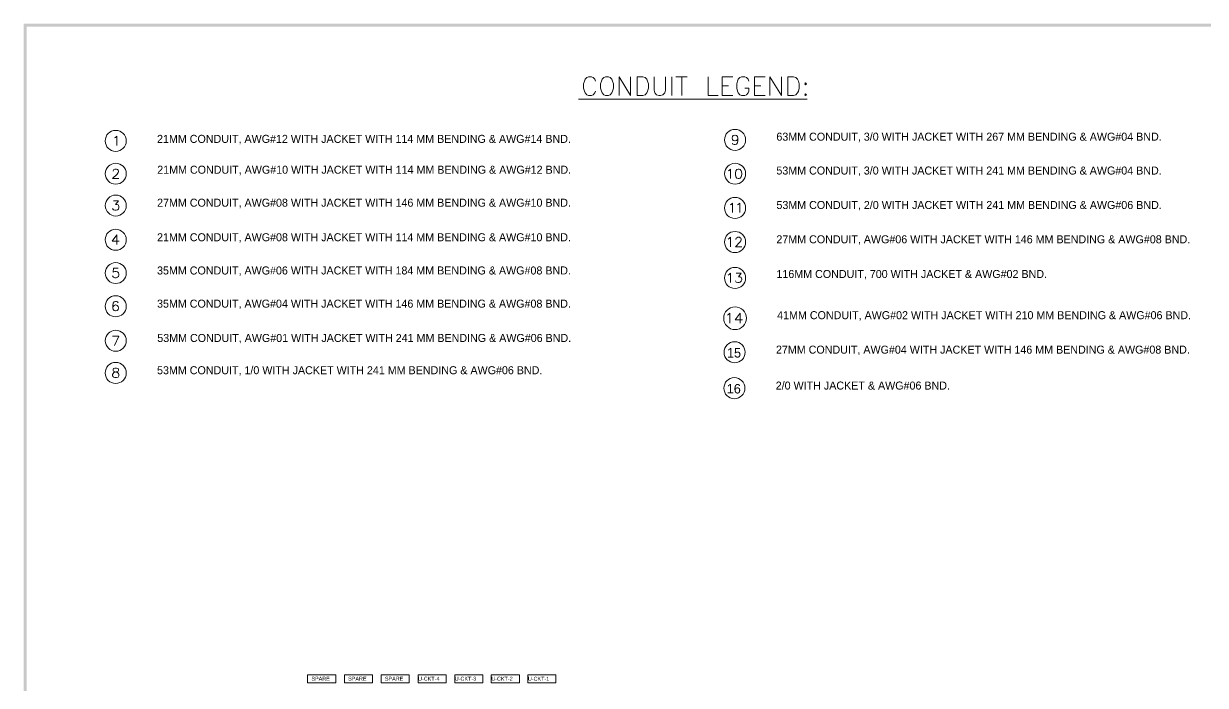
# Model space of a CAD drawing. Header units: millimetres. Extents: x 1.5 to 41.7, y 0.8 to 32.4.
# Drawn here: x 1.54 to 26.34, y 18.47 to 32.35 of the extents above; entities that cross this region are included whole.
import ezdxf

# ---------------------------------------------------------------- set-up
doc = ezdxf.new("R2010")
doc.units = ezdxf.units.MM
doc.header["$LTSCALE"] = 6
doc.linetypes.add('HIDDEN', pattern=[0.2, 0.1, -0.1])
for name, color, linetype in [('PDF_Geometry', 7, 'Continuous'), ('PDF_Solid Fills', 7, 'Continuous'), ('PDF_Text', 7, 'Continuous')]:
    doc.layers.add(name, color=color, linetype=linetype)
doc.styles.get("Standard").update_dxf_attribs({"font": 'gdt.shx'})

msp = doc.modelspace()

# ---------------------------------------------------------------- linework, layer by layer
at = {"layer": 'PDF_Geometry', "lineweight": 0, "transparency": 33554687}
for points in [[(13.545, 31.148), (13.528, 31.186), (13.495, 31.223), (13.461, 31.24), (13.394, 31.24), (13.36, 31.223), (13.327, 31.186), (13.31, 31.148), (13.293, 31.089), (13.293, 30.997), (13.31, 30.938), (13.327, 30.9), (13.36, 30.862), (13.394, 30.845), (13.461, 30.845), (13.495, 30.862), (13.528, 30.9), (13.545, 30.938)], [(14.041, 30.845), (14.041, 31.24), (14.276, 30.845), (14.276, 31.24)], [(14.772, 31.24), (14.772, 30.959), (14.789, 30.9), (14.822, 30.862), (14.873, 30.845), (14.907, 30.845), (14.957, 30.862), (14.995, 30.9), (15.012, 30.959), (15.012, 31.24)], [(15.146, 31.24), (15.146, 30.845)], [(15.23, 31.24), (15.469, 31.24)], [(15.352, 31.24), (15.352, 30.845)], [(15.911, 31.24), (15.911, 30.845), (16.117, 30.845)], [(16.423, 30.845), (16.201, 30.845), (16.201, 31.24), (16.423, 31.24)], [(16.201, 31.051), (16.335, 31.051)], [(16.763, 31.148), (16.747, 31.186), (16.713, 31.223), (16.675, 31.24), (16.608, 31.24), (16.574, 31.223), (16.541, 31.186), (16.524, 31.148), (16.507, 31.089), (16.507, 30.997), (16.524, 30.938), (16.541, 30.9), (16.574, 30.862), (16.608, 30.845), (16.675, 30.845), (16.713, 30.862), (16.747, 30.9), (16.763, 30.938), (16.763, 30.997), (16.675, 30.997)], [(17.104, 30.845), (16.881, 30.845), (16.881, 31.24), (17.104, 31.24)], [(16.881, 31.051), (17.016, 31.051)], [(17.205, 30.845), (17.205, 31.24), (17.444, 30.845), (17.444, 31.24)], [(13.188, 30.766), (17.986, 30.766)], [(3.448, 29.955), (3.465, 29.963), (3.495, 29.992), (3.495, 29.795)], [(16.533, 29.95), (16.525, 29.921), (16.504, 29.9), (16.474, 29.891), (16.466, 29.891), (16.436, 29.9), (16.42, 29.921), (16.411, 29.95), (16.411, 29.959), (16.42, 29.988), (16.436, 30.005), (16.466, 30.013), (16.474, 30.013), (16.504, 30.005), (16.525, 29.988), (16.533, 29.95), (16.533, 29.9), (16.525, 29.854), (16.504, 29.824), (16.474, 29.816), (16.457, 29.816), (16.428, 29.824), (16.42, 29.845)], [(3.415, 29.257), (3.415, 29.266), (3.423, 29.282), (3.432, 29.295), (3.452, 29.303), (3.49, 29.303), (3.507, 29.295), (3.52, 29.282), (3.528, 29.266), (3.528, 29.245), (3.52, 29.228), (3.499, 29.198), (3.406, 29.106), (3.537, 29.106)], [(16.331, 29.266), (16.348, 29.274), (16.377, 29.303), (16.377, 29.102)], [(3.423, 28.635), (3.528, 28.635), (3.469, 28.56), (3.499, 28.56), (3.52, 28.551), (3.528, 28.539), (3.537, 28.514), (3.537, 28.493), (3.528, 28.463), (3.507, 28.446), (3.482, 28.438), (3.452, 28.438), (3.423, 28.446), (3.415, 28.455), (3.406, 28.476)], [(16.373, 28.551), (16.39, 28.56), (16.42, 28.589), (16.42, 28.387)], [(16.525, 28.551), (16.541, 28.56), (16.571, 28.589), (16.571, 28.387)], [(3.495, 27.719), (3.495, 27.921), (3.398, 27.787), (3.541, 27.787)], [(16.331, 27.833), (16.348, 27.845), (16.377, 27.871), (16.377, 27.673)], [(16.491, 27.824), (16.491, 27.833), (16.499, 27.854), (16.508, 27.862), (16.529, 27.871), (16.567, 27.871), (16.583, 27.862), (16.596, 27.854), (16.604, 27.833), (16.604, 27.816), (16.596, 27.795), (16.575, 27.77), (16.483, 27.673), (16.613, 27.673)], [(3.52, 27.22), (3.423, 27.22), (3.415, 27.136), (3.423, 27.144), (3.452, 27.152), (3.482, 27.152), (3.507, 27.144), (3.528, 27.123), (3.537, 27.098), (3.537, 27.077), (3.528, 27.047), (3.507, 27.031), (3.482, 27.022), (3.452, 27.022), (3.423, 27.031), (3.415, 27.039), (3.406, 27.06)], [(16.331, 27.079), (16.348, 27.091), (16.377, 27.117), (16.377, 26.919)], [(16.499, 27.117), (16.604, 27.117), (16.546, 27.041), (16.575, 27.041), (16.596, 27.032), (16.604, 27.024), (16.613, 26.995), (16.613, 26.978), (16.604, 26.948), (16.583, 26.927), (16.558, 26.919), (16.529, 26.919), (16.499, 26.927), (16.491, 26.94), (16.483, 26.957)], [(3.524, 26.497), (3.511, 26.514), (3.486, 26.526), (3.465, 26.526), (3.436, 26.514), (3.419, 26.489), (3.41, 26.438), (3.41, 26.392), (3.419, 26.354), (3.436, 26.337), (3.465, 26.325), (3.474, 26.325), (3.503, 26.337), (3.524, 26.354), (3.532, 26.383), (3.532, 26.392), (3.524, 26.421), (3.503, 26.438), (3.474, 26.451), (3.465, 26.451), (3.436, 26.438), (3.419, 26.421), (3.41, 26.392)], [(16.312, 26.238), (16.334, 26.247), (16.366, 26.279), (16.366, 26.066)], [(16.578, 26.066), (16.578, 26.279), (16.474, 26.139), (16.628, 26.139)], [(3.406, 25.799), (3.537, 25.799), (3.444, 25.602)]]:
    msp.add_lwpolyline(points, dxfattribs=at)
for points in [[(13.751, 31.24), (13.718, 31.223), (13.684, 31.186), (13.667, 31.148), (13.65, 31.089), (13.65, 30.997), (13.667, 30.938), (13.684, 30.9), (13.718, 30.862), (13.751, 30.845), (13.818, 30.845), (13.852, 30.862), (13.886, 30.9), (13.902, 30.938), (13.919, 30.997), (13.919, 31.089), (13.902, 31.148), (13.886, 31.186), (13.852, 31.223), (13.818, 31.24)], [(14.415, 30.845), (14.415, 31.24), (14.533, 31.24), (14.583, 31.223), (14.617, 31.186), (14.633, 31.148), (14.654, 31.089), (14.654, 30.997), (14.633, 30.938), (14.617, 30.9), (14.583, 30.862), (14.533, 30.845)], [(17.579, 30.845), (17.579, 31.24), (17.696, 31.24), (17.751, 31.223), (17.784, 31.186), (17.801, 31.148), (17.818, 31.089), (17.818, 30.997), (17.801, 30.938), (17.784, 30.9), (17.751, 30.862), (17.696, 30.845)], [(17.952, 31.11), (17.936, 31.089), (17.952, 31.072), (17.969, 31.089)], [(17.952, 30.883), (17.936, 30.862), (17.952, 30.845), (17.969, 30.862)], [(16.537, 29.303), (16.508, 29.291), (16.491, 29.266), (16.483, 29.215), (16.483, 29.19), (16.491, 29.139), (16.508, 29.114), (16.537, 29.102), (16.558, 29.102), (16.583, 29.114), (16.604, 29.139), (16.613, 29.19), (16.613, 29.215), (16.604, 29.266), (16.583, 29.291), (16.558, 29.303)], [(3.452, 25.127), (3.423, 25.115), (3.415, 25.098), (3.415, 25.077), (3.423, 25.06), (3.444, 25.052), (3.482, 25.039), (3.507, 25.031), (3.528, 25.014), (3.537, 24.993), (3.537, 24.963), (3.528, 24.947), (3.52, 24.938), (3.49, 24.926), (3.452, 24.926), (3.423, 24.938), (3.415, 24.947), (3.406, 24.963), (3.406, 24.993), (3.415, 25.014), (3.432, 25.031), (3.461, 25.039), (3.499, 25.052), (3.52, 25.06), (3.528, 25.077), (3.528, 25.098), (3.52, 25.115), (3.49, 25.127)], [(7.5, 18.691), (8.09, 18.691), (8.09, 18.525), (7.5, 18.525)], [(8.271, 18.691), (8.861, 18.691), (8.861, 18.525), (8.271, 18.525)], [(9.042, 18.691), (9.632, 18.691), (9.632, 18.525), (9.042, 18.525)], [(9.818, 18.691), (10.408, 18.691), (10.408, 18.525), (9.818, 18.525)], [(10.589, 18.691), (11.179, 18.691), (11.179, 18.525), (10.589, 18.525)], [(11.356, 18.691), (11.946, 18.691), (11.946, 18.525), (11.356, 18.525)], [(12.124, 18.691), (12.713, 18.691), (12.713, 18.525), (12.124, 18.525)]]:
    msp.add_lwpolyline(points, close=True, dxfattribs=at)
for centre, radius in [((3.471, 29.893), 0.221), ((16.472, 29.914), 0.221), ((3.472, 29.204), 0.22), ((16.473, 29.204), 0.22), ((3.472, 28.536), 0.22), ((16.472, 28.486), 0.221), ((3.471, 27.818), 0.221), ((16.472, 27.771), 0.221), ((3.472, 27.12), 0.22), ((16.472, 27.017), 0.221), ((3.471, 26.423), 0.221), ((16.472, 26.172), 0.238), ((3.472, 25.7), 0.22), ((16.463, 25.458), 0.221), ((3.471, 25.024), 0.221), ((16.458, 24.705), 0.221)]:
    msp.add_circle(centre, radius, dxfattribs=at)
at = {"layer": 'PDF_Solid Fills', "lineweight": 9, "transparency": 33554687}
for points in [[(1.538, 0.755), (1.602, 0.818), (1.538, 32.353)], [(1.602, 0.818), (1.538, 32.353), (1.602, 32.29)], [(1.538, 32.353), (1.602, 32.29), (41.661, 32.353)], [(1.602, 32.29), (41.661, 32.353), (41.661, 32.29)]]:
    msp.add_solid(points, dxfattribs=at)

# ---------------------------------------------------------------- texts
at = {"linetype": 'HIDDEN', "lineweight": 0, "ltscale": 0.4, "char_height": 0.1988, "width": 3.41527, "attachment_point": 1}
for s, insert in [('\\pxqc;15', (14.743, 25.546)), ('\\pxqc;16', (14.738, 24.792))]:
    msp.add_mtext(s, dxfattribs=dict(at, insert=insert))
at = {"layer": 'PDF_Text', "transparency": 33554687}
for s, p in [('21MM CONDUIT, AWG#12 WITH JACKET WITH 114 MM BENDING & AWG#14 BND. ', (4.339, 29.851)), ('63MM CONDUIT, 3/0 WITH JACKET WITH 267 MM BENDING & AWG#04 BND. ', (17.34, 29.897)), ('21MM CONDUIT, AWG#10 WITH JACKET WITH 114 MM BENDING & AWG#12 BND. ', (4.343, 29.204)), ('53MM CONDUIT, 3/0 WITH JACKET WITH 241 MM BENDING & AWG#04 BND. ', (17.34, 29.187)), ('27MM CONDUIT, AWG#08 WITH JACKET WITH 146 MM BENDING & AWG#10 BND. ', (4.34, 28.512)), ('53MM CONDUIT, 2/0 WITH JACKET WITH 241 MM BENDING & AWG#06 BND. ', (17.341, 28.464)), ('21MM CONDUIT, AWG#08 WITH JACKET WITH 114 MM BENDING & AWG#10 BND. ', (4.34, 27.787)), ('27MM CONDUIT, AWG#06 WITH JACKET WITH 146 MM BENDING & AWG#08 BND. ', (17.34, 27.744)), ('35MM CONDUIT, AWG#06 WITH JACKET WITH 184 MM BENDING & AWG#08 BND. ', (4.339, 27.09)), ('116MM CONDUIT, 700 WITH JACKET & AWG#02 BND. ', (17.341, 27.016)), ('35MM CONDUIT, AWG#04 WITH JACKET WITH 146 MM BENDING & AWG#08 BND.', (4.339, 26.394)), ('41MM CONDUIT, AWG#02 WITH JACKET WITH 210 MM BENDING & AWG#06 BND.', (17.356, 26.152)), ('53MM CONDUIT, AWG#01 WITH JACKET WITH 241 MM BENDING & AWG#06 BND. ', (4.344, 25.674)), ('27MM CONDUIT, AWG#04 WITH JACKET WITH 146 MM BENDING & AWG#08 BND. ', (17.331, 25.429)), ('53MM CONDUIT, 1/0 WITH JACKET WITH 241 MM BENDING & AWG#06 BND. ', (4.339, 24.997)), ('2/0 WITH JACKET & AWG#06 BND. ', (17.326, 24.675))]:
    msp.add_text(s, height=0.168, dxfattribs=at).set_placement(p)
at = {"layer": 'PDF_Text', "lineweight": 0, "transparency": 33554687}
for s, p in [('SPARE', (7.58, 18.568)), ('SPARE', (8.351, 18.568)), ('SPARE', (9.122, 18.568)), ('U-CKT-4', (9.818, 18.568)), ('U-CKT-3', (10.589, 18.568)), ('U-CKT-2', (11.356, 18.568)), ('U-CKT-1', (12.124, 18.568))]:
    msp.add_text(s, height=0.0823, dxfattribs=at).set_placement(p)

doc.saveas('drawing.dxf')
